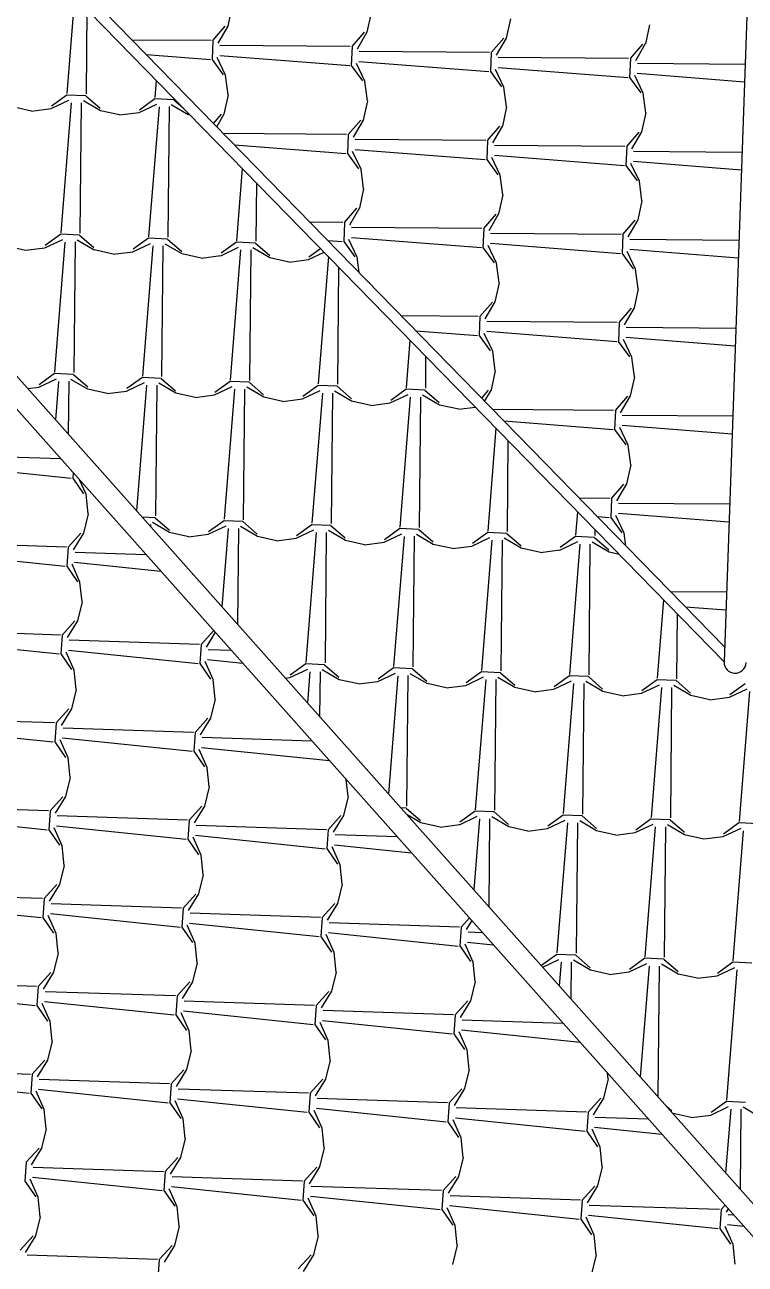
# Model space of a CAD drawing. Extents: x 1037 to 14540, y 1034 to 18285.
# Drawn here: x 6215.4 to 6411.9, y 1731.7 to 2069.5 of the extents above; entities that cross this region are included whole.
import ezdxf

# ---------------------------------------------------------------- set-up
doc = ezdxf.new("R2010")
doc.units = 0
doc.header["$LTSCALE"] = 100
doc.header["$MEASUREMENT"] = 0
doc.layers.get('0').update_dxf_attribs({"color": 240, "linetype": 'CONTINUOUS'})
doc.layers.add('proiezioni', color=252, linetype='CONTINUOUS')
doc.layers.add('retini copertura', color=32, linetype='CONTINUOUS')

# ---------------------------------------------------------------- blocks, each defined once
blk = doc.blocks.new('*X1851')
at = {"color": 0}
for p, q in [((8.5345, 19.51), (8.8579, 19.4993)), ((8.5328, 19.4824), (8.8866, 19.4458)), ((8.8921, 19.4609), (8.8911, 19.4459)), ((8.8911, 19.4459), (8.9204, 19.4033)), ((8.927, 19.402), (8.9095, 19.4414)), ((8.9327, 19.3487), (8.927, 19.402)), ((8.9327, 19.3487), (8.9198, 19.2966)), ((8.8783, 19.258), (8.9131, 19.2963)), ((8.9198, 19.2966), (8.8916, 19.251)), ((8.5182, 19.2706), (8.8737, 19.2588)), ((8.8783, 19.258), (8.8748, 19.2064)), ((8.5164, 19.243), (8.8703, 19.2063)), ((8.8973, 19.2447), (9.0904, 19.2383)), ((8.8748, 19.2065), (8.9041, 19.1638)), ((8.9106, 19.1626), (8.8889, 19.2116)), ((8.8955, 19.2171), (9.131, 19.1927)), ((8.9163, 19.1093), (8.9106, 19.1626)), ((8.9163, 19.1092), (8.9035, 19.0572)), ((8.862, 19.0186), (8.8968, 19.0569)), ((8.9034, 19.0572), (8.8752, 19.0116)), ((8.5019, 19.0311), (8.8574, 19.0194)), ((8.862, 19.0186), (8.8585, 18.967)), ((9.2411, 18.9927), (9.2755, 19.0305)), ((9.2794, 19.0262), (9.2544, 18.9857)), ((8.5001, 19.0035), (8.8539, 18.9669)), ((8.881, 19.0053), (9.2365, 18.9935)), ((9.2411, 18.9927), (9.2376, 18.9411)), ((8.8585, 18.967), (8.8877, 18.9244)), ((8.8943, 18.9231), (8.8725, 18.9722)), ((8.8792, 18.9777), (9.2331, 18.941)), ((9.2583, 18.9518), (9.3544, 18.9419)), ((9.2601, 18.9794), (9.3228, 18.9773)), ((8.9, 18.8698), (8.8943, 18.9231)), ((9.2376, 18.9412), (9.2668, 18.8985)), ((9.2734, 18.8973), (9.2517, 18.9463)), ((9.2791, 18.844), (9.2734, 18.8973)), ((8.9, 18.8698), (8.8871, 18.8177)), ((8.8456, 18.7792), (8.8804, 18.8174)), ((8.8871, 18.8178), (8.8589, 18.7721)), ((9.2791, 18.8439), (9.2663, 18.7919)), ((8.4855, 18.7917), (8.8411, 18.7799)), ((9.2248, 18.7533), (9.2596, 18.7916)), ((9.2662, 18.7919), (9.238, 18.7463)), ((8.4838, 18.7641), (8.8376, 18.7275)), ((8.8456, 18.7792), (8.8421, 18.7276)), ((8.8646, 18.7658), (9.2202, 18.7541)), ((9.2248, 18.7533), (9.2212, 18.7017)), ((8.8421, 18.7276), (8.8714, 18.6849)), ((8.878, 18.6837), (8.8562, 18.7327)), ((8.8629, 18.7382), (9.2167, 18.7016)), ((9.2438, 18.74), (9.5431, 18.7301)), ((8.8837, 18.6304), (8.878, 18.6837)), ((9.2212, 18.7017), (9.2505, 18.6591)), ((9.2571, 18.6578), (9.2353, 18.7069)), ((9.242, 18.7124), (9.591, 18.6762)), ((9.2628, 18.6045), (9.2571, 18.6578)), ((8.8837, 18.6304), (8.8708, 18.5783)), ((9.6419, 18.5787), (9.637, 18.6246)), ((8.8708, 18.5783), (8.8426, 18.5327)), ((9.2628, 18.6045), (9.2499, 18.5524)), ((9.6419, 18.5786), (9.629, 18.5266)), ((8.4692, 18.5522), (8.8247, 18.5405)), ((8.8293, 18.5397), (8.8641, 18.578)), ((9.2084, 18.5139), (9.2432, 18.5521)), ((9.2499, 18.5525), (9.2217, 18.5068)), ((8.4675, 18.5247), (8.8213, 18.488)), ((8.8293, 18.5397), (8.8258, 18.4881)), ((8.8483, 18.5264), (9.2038, 18.5146)), ((9.2084, 18.5139), (9.2049, 18.4623)), ((9.5876, 18.488), (9.6223, 18.5263)), ((9.629, 18.5266), (9.6008, 18.481)), ((8.8258, 18.4881), (8.8551, 18.4455)), ((8.8616, 18.4443), (8.8399, 18.4933)), ((8.8466, 18.4988), (9.2004, 18.4622)), ((9.2274, 18.5005), (9.583, 18.4888)), ((9.5876, 18.488), (9.584, 18.4364)), ((8.8673, 18.3909), (8.8617, 18.4443)), ((9.2049, 18.4623), (9.2342, 18.4196)), ((9.2408, 18.4184), (9.219, 18.4674)), ((9.2257, 18.4729), (9.5795, 18.4363)), ((9.6048, 18.4471), (9.8145, 18.4254)), ((9.6065, 18.4747), (9.7756, 18.4691)), ((9.2465, 18.3651), (9.2408, 18.4184)), ((9.584, 18.4364), (9.6133, 18.3938)), ((9.6199, 18.3925), (9.5981, 18.4416)), ((8.8673, 18.3909), (8.8545, 18.3388)), ((9.6256, 18.3392), (9.6199, 18.3925)), ((9.2465, 18.3651), (9.2336, 18.313)), ((8.4528, 18.3128), (8.8084, 18.3011)), ((8.813, 18.3003), (8.8478, 18.3385)), ((8.8544, 18.3389), (8.8262, 18.2932)), ((9.1921, 18.2744), (9.2269, 18.3127)), ((9.2336, 18.313), (9.2054, 18.2674)), ((9.6256, 18.3392), (9.6127, 18.2871)), ((8.4511, 18.2852), (8.805, 18.2486)), ((8.813, 18.3003), (8.8095, 18.2487)), ((8.832, 18.2869), (9.1875, 18.2752)), ((9.1921, 18.2744), (9.1886, 18.2228)), ((9.5712, 18.2486), (9.606, 18.2868)), ((9.6127, 18.2872), (9.5845, 18.2415)), ((8.8095, 18.2487), (8.8387, 18.206)), ((8.8453, 18.2048), (8.8236, 18.2538)), ((8.8302, 18.2594), (9.1841, 18.2227)), ((9.2111, 18.2611), (9.5666, 18.2493)), ((9.5712, 18.2486), (9.5677, 18.197)), ((9.9503, 18.2227), (9.9729, 18.2475)), ((9.979, 18.2406), (9.9636, 18.2157)), ((9.1886, 18.2228), (9.2179, 18.1802)), ((9.2244, 18.179), (9.2027, 18.228)), ((9.2094, 18.2335), (9.5632, 18.1969)), ((9.5885, 18.2076), (9.9423, 18.171)), ((9.5902, 18.2352), (9.9457, 18.2235)), ((9.9503, 18.2227), (9.9468, 18.1711)), ((9.9693, 18.2094), (10.008, 18.2081)), ((8.851, 18.1515), (8.8453, 18.2048)), ((9.2301, 18.1256), (9.2244, 18.179)), ((9.5677, 18.197), (9.597, 18.1543)), ((9.6035, 18.1531), (9.5818, 18.2021)), ((9.9827, 18.1272), (9.9609, 18.1763)), ((9.9676, 18.1818), (10.038, 18.1745)), ((8.851, 18.1515), (8.8381, 18.0994)), ((9.6092, 18.0998), (9.6036, 18.1531)), ((9.9468, 18.1711), (9.9761, 18.1285)), ((9.2301, 18.1256), (9.2173, 18.0735)), ((9.9884, 18.0739), (9.9827, 18.1272)), ((8.4365, 18.0734), (8.792, 18.0616)), ((8.7967, 18.0608), (8.8314, 18.0991)), ((8.8381, 18.0994), (8.8099, 18.0538)), ((9.1758, 18.035), (9.2106, 18.0732)), ((9.2172, 18.0736), (9.189, 18.0279)), ((9.6092, 18.0998), (9.5964, 18.0477)), ((9.9884, 18.0739), (9.9755, 18.0218)), ((8.4348, 18.0458), (8.7886, 18.0091)), ((8.7967, 18.0608), (8.7931, 18.0092)), ((8.8156, 18.0475), (9.1712, 18.0358)), ((9.5549, 18.0091), (9.5897, 18.0474)), ((9.5964, 18.0477), (9.5682, 18.0021)), ((8.7931, 18.0092), (8.8224, 17.9666)), ((8.829, 17.9654), (8.8072, 18.0144)), ((8.8139, 18.0199), (9.1678, 17.9833)), ((9.1758, 18.035), (9.1723, 17.9834)), ((9.1947, 18.0216), (9.5503, 18.0099)), ((9.5549, 18.0091), (9.5514, 17.9575)), ((9.934, 17.9833), (9.9688, 18.0215)), ((9.9755, 18.0219), (9.9473, 17.9762)), ((9.1723, 17.9834), (9.2015, 17.9407)), ((9.2081, 17.9395), (9.1863, 17.9885)), ((9.193, 17.9941), (9.5469, 17.9574)), ((9.5739, 17.9958), (9.9294, 17.984)), ((9.934, 17.9833), (9.9305, 17.9317)), ((8.8347, 17.912), (8.829, 17.9654)), ((9.2138, 17.8862), (9.2081, 17.9395)), ((9.5514, 17.9575), (9.5806, 17.9149)), ((9.5872, 17.9137), (9.5655, 17.9627)), ((9.5722, 17.9682), (9.926, 17.9316)), ((9.9663, 17.8878), (9.9446, 17.9368)), ((9.9513, 17.9423), (10.2746, 17.9089)), ((9.953, 17.9699), (10.2283, 17.9608)), ((8.8347, 17.912), (8.8218, 17.86)), ((9.5929, 17.8603), (9.5872, 17.9137)), ((9.9305, 17.9317), (9.9598, 17.889)), ((9.2138, 17.8862), (9.2009, 17.8341)), ((9.972, 17.8345), (9.9664, 17.8878)), ((8.7803, 17.8214), (8.8151, 17.8597)), ((8.8218, 17.86), (8.7936, 17.8144)), ((9.5929, 17.8603), (9.5801, 17.8082)), ((8.4185, 17.8063), (8.7723, 17.7697)), ((8.4202, 17.8339), (8.7757, 17.8222)), ((8.7803, 17.8214), (8.7768, 17.7698)), ((8.7993, 17.8081), (9.1548, 17.7963)), ((9.1594, 17.7955), (9.1942, 17.8338)), ((9.2009, 17.8341), (9.1727, 17.7885)), ((9.5386, 17.7697), (9.5734, 17.8079)), ((9.58, 17.8083), (9.5518, 17.7626)), ((9.972, 17.8345), (9.9592, 17.7824)), ((10.3512, 17.8086), (10.3383, 17.7565)), ((10.3512, 17.8086), (10.3494, 17.8248)), ((8.7768, 17.7698), (8.8061, 17.7271)), ((8.8126, 17.7259), (8.7909, 17.775)), ((8.7976, 17.7805), (9.1514, 17.7438)), ((9.1594, 17.7955), (9.1559, 17.7439)), ((9.1784, 17.7822), (9.5339, 17.7705)), ((9.5386, 17.7697), (9.535, 17.7181)), ((9.9177, 17.7438), (9.9525, 17.7821)), ((9.9591, 17.7824), (9.9309, 17.7368)), ((9.1559, 17.7439), (9.1852, 17.7013)), ((9.1918, 17.7001), (9.17, 17.7491)), ((9.1767, 17.7546), (9.5306, 17.718)), ((9.5575, 17.7563), (9.9131, 17.7446)), ((9.9177, 17.7438), (9.9142, 17.6922)), ((10.2968, 17.718), (10.3316, 17.7562)), ((10.3383, 17.7566), (10.3101, 17.7109)), ((8.8183, 17.6726), (8.8127, 17.7259)), ((9.1975, 17.6467), (9.1918, 17.7001)), ((9.535, 17.7181), (9.5643, 17.6754)), ((9.5709, 17.6742), (9.5491, 17.7232)), ((9.5558, 17.7288), (9.9097, 17.6921)), ((9.935, 17.7029), (10.2888, 17.6663)), ((9.9366, 17.7305), (10.2922, 17.7187)), ((10.2968, 17.718), (10.2933, 17.6664)), ((10.3158, 17.7046), (10.4608, 17.6998)), ((8.8183, 17.6726), (8.8055, 17.6205)), ((9.5766, 17.6209), (9.5709, 17.6742)), ((9.9142, 17.6922), (9.9434, 17.6496)), ((9.95, 17.6484), (9.9282, 17.6974)), ((10.2933, 17.6664), (10.3225, 17.6237)), ((10.3291, 17.6225), (10.3074, 17.6715)), ((10.3141, 17.677), (10.498, 17.658)), ((9.1975, 17.6467), (9.1846, 17.5947)), ((9.9557, 17.595), (9.95, 17.6484)), ((8.764, 17.5819), (8.7988, 17.6202)), ((8.8055, 17.6205), (8.7773, 17.5749)), ((9.5766, 17.6209), (9.5637, 17.5688)), ((10.3348, 17.5692), (10.3291, 17.6225)), ((8.764, 17.5819), (8.7605, 17.5303)), ((8.783, 17.5686), (9.1385, 17.5569)), ((9.1431, 17.5561), (9.1779, 17.5944)), ((9.1846, 17.5947), (9.1564, 17.5491)), ((9.5222, 17.5302), (9.557, 17.5685)), ((9.5637, 17.5688), (9.5355, 17.5232)), ((9.9557, 17.595), (9.9428, 17.5429)), ((10.3348, 17.5692), (10.322, 17.5171)), ((8.7963, 17.4865), (8.7746, 17.5355)), ((8.7813, 17.541), (9.1351, 17.5044)), ((9.1431, 17.5561), (9.1396, 17.5045)), ((9.1621, 17.5428), (9.5176, 17.531)), ((9.9014, 17.5044), (9.9361, 17.5426)), ((9.9428, 17.543), (9.9146, 17.4973)), ((8.7605, 17.5303), (8.7897, 17.4877)), ((9.1396, 17.5045), (9.1689, 17.4618)), ((9.1754, 17.4606), (9.1537, 17.5097)), ((9.1604, 17.5152), (9.5142, 17.4785)), ((9.5222, 17.5302), (9.5187, 17.4786)), ((9.5412, 17.5169), (9.8967, 17.5052)), ((9.9013, 17.5044), (9.8978, 17.4528)), ((10.2805, 17.4785), (10.3153, 17.5168)), ((10.3219, 17.5171), (10.2937, 17.4715)), ((8.802, 17.4332), (8.7963, 17.4865)), ((9.5187, 17.4786), (9.548, 17.436)), ((9.5545, 17.4348), (9.5328, 17.4838)), ((9.5395, 17.4893), (9.8934, 17.4527)), ((9.9186, 17.4635), (10.2725, 17.4268)), ((9.9203, 17.491), (10.2758, 17.4793)), ((10.2805, 17.4785), (10.2769, 17.4269)), ((10.2994, 17.4652), (10.655, 17.4534)), ((10.6596, 17.4526), (10.6704, 17.4645)), ((8.802, 17.4331), (8.7891, 17.3811)), ((9.1811, 17.4073), (9.1754, 17.4606)), ((9.5602, 17.3814), (9.5546, 17.4348)), ((9.8978, 17.4528), (9.9271, 17.4101)), ((9.9337, 17.4089), (9.9119, 17.4579)), ((10.3128, 17.3831), (10.291, 17.4321)), ((10.2977, 17.4376), (10.6516, 17.401)), ((10.6596, 17.4527), (10.6561, 17.4011)), ((10.6787, 17.4551), (10.6728, 17.4456)), ((10.6785, 17.4393), (10.6932, 17.4388)), ((9.1811, 17.4073), (9.1683, 17.3552)), ((9.9394, 17.3556), (9.9337, 17.4089)), ((10.2769, 17.4269), (10.3062, 17.3843)), ((10.6561, 17.4011), (10.6853, 17.3584)), ((10.6919, 17.3572), (10.6702, 17.4062)), ((10.6769, 17.4117), (10.7215, 17.4071)), ((8.7477, 17.3425), (8.7825, 17.3808)), ((8.7891, 17.3811), (8.7609, 17.3355)), ((9.5603, 17.3814), (9.5474, 17.3294)), ((10.3185, 17.3297), (10.3128, 17.3831)), ((8.7666, 17.3292), (9.1222, 17.3174)), ((9.1268, 17.3166), (9.1616, 17.3549)), ((9.1682, 17.3552), (9.14, 17.3096)), ((9.5059, 17.2908), (9.5407, 17.329)), ((9.5474, 17.3294), (9.5192, 17.2838)), ((9.9394, 17.3556), (9.9265, 17.3035)), ((10.3185, 17.3297), (10.3056, 17.2776)), ((10.6976, 17.3039), (10.6919, 17.3572)), ((9.1268, 17.3166), (9.1233, 17.265))]:
    blk.add_line(p, q, dxfattribs=at)
blk = doc.blocks.new('*X1854')
at = {"color": 0}
for p, q in [((8.896, 20.7578), (8.8749, 20.4942)), ((8.9297, 20.7233), (8.9275, 20.4933)), ((9.1184, 20.5302), (9.1147, 20.4835)), ((8.8319, 20.4535), (8.8804, 20.4764)), ((8.8749, 20.4903), (8.8329, 20.4601)), ((8.9266, 20.488), (8.8749, 20.4903)), ((8.9661, 20.4474), (8.9199, 20.4746)), ((8.9265, 20.488), (8.9656, 20.4541)), ((9.1146, 20.4796), (9.0727, 20.4494)), ((9.1663, 20.4773), (9.1147, 20.4796)), ((9.1663, 20.4773), (9.1918, 20.4552)), ((8.7787, 20.4466), (8.7264, 20.4582)), ((8.7787, 20.4466), (8.8319, 20.4535)), ((8.8863, 20.4692), (8.8579, 20.1146)), ((8.914, 20.4694), (8.9105, 20.1136)), ((9.0185, 20.4358), (8.9661, 20.4475)), ((9.0185, 20.4359), (9.0717, 20.4428)), ((9.0717, 20.4427), (9.1202, 20.4656)), ((9.1261, 20.4585), (9.0977, 20.1039)), ((9.1537, 20.4586), (9.1503, 20.1029)), ((9.2059, 20.4367), (9.1596, 20.4639)), ((9.2109, 20.4356), (9.2059, 20.4368)), ((9.3532, 20.29), (9.3375, 20.0931)), ((9.3916, 20.2507), (9.3901, 20.0922)), ((8.8579, 20.1107), (8.8159, 20.0805)), ((8.9096, 20.1084), (8.8579, 20.1107)), ((8.9096, 20.1084), (8.9486, 20.0745)), ((9.0976, 20.1), (9.0557, 20.0697)), ((9.1493, 20.0977), (9.0977, 20.1)), ((8.7617, 20.0669), (8.7094, 20.0786)), ((8.7617, 20.067), (8.8149, 20.0739)), ((8.815, 20.0739), (8.8635, 20.0967)), ((8.8693, 20.0896), (8.841, 19.735)), ((8.897, 20.0897), (8.8936, 19.734)), ((8.9492, 20.0678), (8.9029, 20.095)), ((9.0015, 20.0562), (8.9491, 20.0679)), ((9.0547, 20.0631), (9.1032, 20.086)), ((9.1091, 20.0788), (9.0807, 19.7242)), ((9.1367, 20.079), (9.1333, 19.7233)), ((9.1889, 20.0571), (9.1427, 20.0842)), ((9.1493, 20.0976), (9.1884, 20.0638)), ((9.2945, 20.0524), (9.343, 20.0753)), ((9.3374, 20.0893), (9.2955, 20.059)), ((9.3488, 20.0681), (9.3205, 19.7135)), ((9.3891, 20.0869), (9.3374, 20.0892)), ((9.3765, 20.0683), (9.3731, 19.7126)), ((9.4287, 20.0464), (9.3824, 20.0735)), ((9.3891, 20.0869), (9.4282, 20.053)), ((9.567, 20.0712), (9.5352, 20.0483)), ((9.0015, 20.0563), (9.0547, 20.0632)), ((9.2412, 20.0455), (9.1889, 20.0571)), ((9.2412, 20.0455), (9.2944, 20.0525)), ((9.481, 20.0348), (9.4287, 20.0464)), ((9.481, 20.0348), (9.5342, 20.0417)), ((9.5342, 20.0417), (9.5764, 20.0616)), ((9.588, 20.0498), (9.5602, 19.7028)), ((9.6159, 20.0212), (9.6128, 19.7018)), ((9.8104, 19.8222), (9.8, 19.6921)), ((9.8534, 19.7781), (9.8526, 19.6911)), ((8.8409, 19.7311), (8.799, 19.7008)), ((8.8926, 19.7288), (8.8409, 19.7311)), ((8.8926, 19.7287), (8.9317, 19.6949)), ((8.768, 19.6904), (8.7979, 19.6943)), ((8.798, 19.6942), (8.8465, 19.7171)), ((8.8523, 19.7099), (8.8439, 19.6052)), ((8.88, 19.7101), (8.8786, 19.5663)), ((8.9322, 19.6882), (8.8859, 19.7153)), ((9.0377, 19.6835), (9.0862, 19.7064)), ((9.0807, 19.7204), (9.0387, 19.6901)), ((9.0921, 19.6992), (9.0647, 19.3573)), ((9.1324, 19.718), (9.0807, 19.7204)), ((9.1198, 19.6994), (9.1163, 19.3437)), ((9.1719, 19.6775), (9.1257, 19.7046)), ((9.1323, 19.718), (9.1714, 19.6841)), ((9.2775, 19.6728), (9.326, 19.6957)), ((9.3204, 19.7097), (9.2785, 19.6794)), ((9.3721, 19.7073), (9.3205, 19.7096)), ((9.4117, 19.6668), (9.3654, 19.6939)), ((9.3721, 19.7073), (9.4112, 19.6734)), ((9.5602, 19.6989), (9.5182, 19.6687)), ((9.6119, 19.6966), (9.5602, 19.6989)), ((9.6119, 19.6966), (9.6509, 19.6627)), ((8.9845, 19.6766), (8.9321, 19.6882)), ((8.9845, 19.6767), (9.0377, 19.6836)), ((9.2243, 19.6659), (9.1719, 19.6775)), ((9.2243, 19.6659), (9.2774, 19.6728)), ((9.3318, 19.6885), (9.3035, 19.3339)), ((9.3595, 19.6886), (9.3561, 19.3329)), ((9.464, 19.6551), (9.4117, 19.6668)), ((9.464, 19.6552), (9.5172, 19.6621)), ((9.5173, 19.6621), (9.5658, 19.6849)), ((9.5716, 19.6778), (9.5432, 19.3232)), ((9.5993, 19.6779), (9.5958, 19.3222)), ((9.6515, 19.656), (9.6052, 19.6832)), ((9.757, 19.6513), (9.8055, 19.6742)), ((9.7999, 19.6882), (9.758, 19.6579)), ((9.8114, 19.667), (9.783, 19.3124)), ((9.8516, 19.6859), (9.8, 19.6882)), ((9.839, 19.6672), (9.8356, 19.3115)), ((9.8912, 19.6453), (9.8449, 19.6724)), ((9.8516, 19.6858), (9.8907, 19.652)), ((9.7038, 19.6444), (9.6514, 19.6561)), ((9.7038, 19.6445), (9.757, 19.6514)), ((9.9435, 19.6337), (9.8912, 19.6453)), ((9.9435, 19.6337), (9.9888, 19.6396)), ((10.0452, 19.5819), (10.0228, 19.3017)), ((10.0777, 19.5486), (10.0754, 19.3007)), ((9.1154, 19.3384), (9.0802, 19.34)), ((9.155, 19.2979), (9.1087, 19.325)), ((9.1154, 19.3384), (9.1544, 19.3045)), ((9.3034, 19.33), (9.2615, 19.2998)), ((9.3551, 19.3277), (9.3035, 19.33)), ((9.3551, 19.3277), (9.3942, 19.2938)), ((10.2676, 19.3543), (10.2625, 19.291)), ((9.1028, 19.3198), (9.1027, 19.3147)), ((9.2073, 19.2862), (9.1549, 19.2979)), ((9.2073, 19.2863), (9.2605, 19.2932)), ((9.2605, 19.2932), (9.309, 19.316)), ((9.3149, 19.3089), (9.2978, 19.0956)), ((9.3425, 19.309), (9.34, 19.0483)), ((9.3947, 19.2871), (9.3484, 19.3143)), ((9.5003, 19.2824), (9.5488, 19.3053)), ((9.5432, 19.3193), (9.5013, 19.289)), ((9.5546, 19.2981), (9.5263, 18.9435)), ((9.5949, 19.317), (9.5432, 19.3193)), ((9.5823, 19.2983), (9.5789, 18.9426)), ((9.6345, 19.2764), (9.5882, 19.3035)), ((9.5949, 19.3169), (9.6339, 19.2831)), ((9.74, 19.2717), (9.7885, 19.2946)), ((9.783, 19.3086), (9.741, 19.2783)), ((9.7944, 19.2874), (9.766, 18.9328)), ((9.8347, 19.3062), (9.783, 19.3085)), ((9.822, 19.2876), (9.8186, 18.9318)), ((9.8742, 19.2657), (9.828, 19.2928)), ((9.8346, 19.3062), (9.8737, 19.2723)), ((10.0227, 19.2978), (9.9808, 19.2676)), ((10.0744, 19.2955), (10.0227, 19.2978)), ((10.0744, 19.2955), (10.1135, 19.2616)), ((10.3153, 19.3055), (10.3151, 19.29)), ((9.447, 19.2755), (9.3947, 19.2872)), ((9.447, 19.2756), (9.5002, 19.2825)), ((9.6868, 19.2648), (9.6344, 19.2764)), ((9.6868, 19.2648), (9.74, 19.2718)), ((9.9266, 19.2541), (9.8742, 19.2657)), ((9.9266, 19.2541), (9.9797, 19.261)), ((9.9798, 19.261), (10.0283, 19.2839)), ((10.0341, 19.2767), (10.0058, 18.9221)), ((10.0618, 19.2768), (10.0584, 18.9211)), ((10.114, 19.255), (10.0677, 19.2821)), ((10.1663, 19.2433), (10.114, 19.255)), ((10.2195, 19.2502), (10.2681, 19.2731)), ((10.2625, 19.2871), (10.2205, 19.2569)), ((10.2739, 19.266), (10.2455, 18.9114)), ((10.3142, 19.2848), (10.2625, 19.2871)), ((10.3016, 19.2661), (10.2981, 18.9104)), ((10.3538, 19.2442), (10.3075, 19.2714)), ((10.3142, 19.2848), (10.3532, 19.2509)), ((10.1663, 19.2434), (10.2195, 19.2503)), ((10.3811, 19.2382), (10.3537, 19.2443)), ((10.5024, 19.1141), (10.4853, 18.9007)), ((10.5396, 19.076), (10.5379, 18.8996)), ((9.4833, 18.9028), (9.5318, 18.9257)), ((9.5262, 18.9397), (9.4843, 18.9094)), ((9.5779, 18.9373), (9.5262, 18.9397)), ((9.5376, 18.9185), (9.5309, 18.834)), ((9.5653, 18.9187), (9.5641, 18.7967)), ((9.6175, 18.8968), (9.5712, 18.9239)), ((9.5779, 18.9373), (9.617, 18.9034)), ((9.766, 18.929), (9.724, 18.8987)), ((9.8177, 18.9266), (9.766, 18.9289)), ((9.8176, 18.9266), (9.8567, 18.8927)), ((10.0057, 18.9182), (9.9638, 18.888)), ((10.0574, 18.9159), (10.0058, 18.9182)), ((10.0574, 18.9159), (10.0965, 18.882)), ((9.4709, 18.9013), (9.4832, 18.9029)), ((9.6698, 18.8852), (9.6175, 18.8968)), ((9.6698, 18.8852), (9.723, 18.8921)), ((9.723, 18.8921), (9.7715, 18.915)), ((9.7774, 18.9078), (9.7517, 18.5861)), ((9.8051, 18.9079), (9.8016, 18.5522)), ((9.8572, 18.8861), (9.811, 18.9132)), ((9.9096, 18.8744), (9.8572, 18.8861)), ((9.9628, 18.8814), (10.0113, 18.9042)), ((10.0171, 18.8971), (9.9888, 18.5425)), ((10.0448, 18.8972), (10.0414, 18.5415)), ((10.097, 18.8753), (10.0507, 18.9025)), ((10.2026, 18.8706), (10.2511, 18.8935)), ((10.2455, 18.9075), (10.2036, 18.8772)), ((10.2569, 18.8864), (10.2285, 18.5318)), ((10.2972, 18.9052), (10.2455, 18.9075)), ((10.2846, 18.8865), (10.2811, 18.5308)), ((10.3368, 18.8646), (10.2905, 18.8917)), ((10.2972, 18.9051), (10.3362, 18.8713)), ((10.4423, 18.8599), (10.4908, 18.8828)), ((10.4853, 18.8968), (10.4433, 18.8665)), ((10.5369, 18.8944), (10.4853, 18.8967)), ((10.5369, 18.8944), (10.576, 18.8605)), ((10.725, 18.886), (10.6831, 18.8558)), ((9.9096, 18.8745), (9.9628, 18.8814)), ((10.1493, 18.8637), (10.097, 18.8754)), ((10.1493, 18.8638), (10.2025, 18.8707)), ((10.3891, 18.853), (10.3367, 18.8646)), ((10.3891, 18.853), (10.4423, 18.86)), ((10.4967, 18.8756), (10.4683, 18.521)), ((10.5243, 18.8757), (10.5209, 18.52)), ((10.5765, 18.8539), (10.5303, 18.881)), ((10.6288, 18.8423), (10.5765, 18.8539)), ((10.6288, 18.8423), (10.682, 18.8492)), ((10.6821, 18.8492), (10.7306, 18.8721)), ((10.7364, 18.8649), (10.7081, 18.5103)), ((9.8007, 18.547), (9.7859, 18.5477)), ((9.8007, 18.547), (9.8397, 18.5131)), ((9.8403, 18.5064), (9.8034, 18.5281)), ((9.9458, 18.5017), (9.9943, 18.5246)), ((9.9888, 18.5386), (9.9468, 18.5083)), ((10.0002, 18.5175), (9.9847, 18.3245)), ((10.0404, 18.5363), (9.9888, 18.5386)), ((10.0278, 18.5176), (10.0255, 18.2787)), ((10.08, 18.4957), (10.0338, 18.5228)), ((10.0404, 18.5363), (10.0795, 18.5024)), ((10.1856, 18.491), (10.2341, 18.5139)), ((10.2285, 18.5279), (10.1866, 18.4976)), ((10.2802, 18.5255), (10.2285, 18.5279)), ((10.3198, 18.485), (10.2735, 18.5121)), ((10.2802, 18.5255), (10.3193, 18.4916)), ((10.4683, 18.5172), (10.4263, 18.4869)), ((10.52, 18.5148), (10.4683, 18.5171)), ((10.5199, 18.5148), (10.559, 18.4809)), ((9.8926, 18.4948), (9.8402, 18.5065)), ((9.8926, 18.4949), (9.9458, 18.5018)), ((10.1323, 18.4841), (10.08, 18.4957)), ((10.1323, 18.4841), (10.1855, 18.4911)), ((10.2399, 18.5067), (10.2116, 18.1521)), ((10.2676, 18.5069), (10.2642, 18.1511)), ((10.3721, 18.4734), (10.3197, 18.485)), ((10.3721, 18.4734), (10.4253, 18.4803)), ((10.4253, 18.4803), (10.4738, 18.5032)), ((10.4797, 18.496), (10.4513, 18.1414)), ((10.5073, 18.4961), (10.5039, 18.1404)), ((10.5595, 18.4743), (10.5133, 18.5014)), ((10.6651, 18.4696), (10.7136, 18.4924)), ((10.708, 18.5064), (10.6661, 18.4762)), ((10.7194, 18.4853), (10.6911, 18.1307)), ((10.7597, 18.5041), (10.7081, 18.5064)), ((10.6119, 18.4626), (10.5595, 18.4743)), ((10.6119, 18.4627), (10.665, 18.4696)), ((10.2115, 18.1483), (10.1696, 18.118)), ((10.2632, 18.1459), (10.2116, 18.1482)), ((10.2632, 18.1459), (10.3023, 18.112)), ((10.1728, 18.1134), (10.2171, 18.1343)), ((10.2229, 18.1271), (10.2178, 18.0628)), ((10.2506, 18.1272), (10.2496, 18.0271)), ((10.3028, 18.1054), (10.2565, 18.1325)), ((10.3551, 18.0937), (10.3028, 18.1054)), ((10.4083, 18.1007), (10.4569, 18.1236)), ((10.4513, 18.1375), (10.4093, 18.1073)), ((10.4627, 18.1164), (10.4386, 17.8149)), ((10.503, 18.1352), (10.4513, 18.1375)), ((10.4904, 18.1165), (10.4869, 17.7608)), ((10.5426, 18.0946), (10.4963, 18.1218)), ((10.503, 18.1352), (10.542, 18.1013)), ((10.6481, 18.0899), (10.6966, 18.1128)), ((10.691, 18.1268), (10.6491, 18.0965)), ((10.7024, 18.1057), (10.6741, 17.7511)), ((10.7427, 18.1245), (10.6911, 18.1268)), ((10.3551, 18.0938), (10.4083, 18.1007)), ((10.5949, 18.083), (10.5425, 18.0947)), ((10.5949, 18.0831), (10.6481, 18.09)), ((10.5102, 17.7345), (10.525, 17.7217)), ((10.6741, 17.7472), (10.6321, 17.7169)), ((10.7258, 17.7448), (10.6741, 17.7472)), ((10.5779, 17.7034), (10.5281, 17.7145)), ((10.5779, 17.7034), (10.6311, 17.7104)), ((10.6311, 17.7103), (10.6796, 17.7332)), ((10.6855, 17.7261), (10.6716, 17.5533)), ((10.7131, 17.7262), (10.711, 17.5091)), ((10.7653, 17.7043), (10.7191, 17.7314))]:
    blk.add_line(p, q, dxfattribs=at)
blk = doc.blocks.new('*X1855')
at = {"color": 0}
for p, q in [((9.3251, 20.7306), (9.3136, 20.6782)), ((9.7048, 20.7143), (9.6932, 20.6619)), ((9.2731, 20.6386), (9.3069, 20.6777)), ((9.3136, 20.6782), (9.2865, 20.6319)), ((10.0844, 20.698), (10.0729, 20.6456)), ((10.4641, 20.6817), (10.4526, 20.6293)), ((9.052, 20.6411), (9.2681, 20.6394)), ((9.2731, 20.6386), (9.2709, 20.5869)), ((9.6528, 20.6223), (9.6866, 20.6614)), ((9.6932, 20.6619), (9.6662, 20.6156)), ((10.0324, 20.606), (10.0662, 20.6451)), ((10.0729, 20.6456), (10.0458, 20.5993)), ((9.292, 20.6259), (9.6478, 20.6231)), ((9.6527, 20.6223), (9.6505, 20.5706)), ((9.6717, 20.6096), (10.0274, 20.6068)), ((10.0324, 20.606), (10.0302, 20.5543)), ((10.4121, 20.5897), (10.4459, 20.6288)), ((10.4525, 20.6293), (10.4255, 20.583)), ((9.0917, 20.6005), (9.2667, 20.5868)), ((9.2709, 20.5869), (9.3012, 20.545)), ((9.3078, 20.544), (9.2848, 20.5924)), ((9.2917, 20.5982), (9.6464, 20.5705)), ((9.6875, 20.5277), (9.6645, 20.5762)), ((9.6714, 20.5819), (10.026, 20.5542)), ((10.0513, 20.5933), (10.4071, 20.5905)), ((10.412, 20.5897), (10.4098, 20.538)), ((10.431, 20.577), (10.7245, 20.5747)), ((9.3148, 20.4908), (9.3078, 20.544)), ((9.6505, 20.5706), (9.6809, 20.5287)), ((10.0302, 20.5543), (10.0605, 20.5124)), ((10.0671, 20.5114), (10.0441, 20.5599)), ((10.051, 20.5656), (10.4057, 20.5379)), ((10.4098, 20.538), (10.4402, 20.4961)), ((10.4468, 20.4951), (10.4238, 20.5436)), ((10.4307, 20.5494), (10.7228, 20.5265)), ((9.6945, 20.4745), (9.6874, 20.5277)), ((10.0741, 20.4582), (10.0671, 20.5114)), ((9.3148, 20.4908), (9.3033, 20.4384)), ((9.6945, 20.4745), (9.683, 20.4221)), ((10.4538, 20.4419), (10.4468, 20.4951)), ((9.275, 20.4129), (9.2966, 20.4379)), ((9.3033, 20.4384), (9.2834, 20.4044)), ((10.0742, 20.4582), (10.0626, 20.4058)), ((10.4538, 20.4419), (10.4423, 20.3895)), ((9.6425, 20.3825), (9.6763, 20.4216)), ((9.6829, 20.4221), (9.6559, 20.3758)), ((10.0221, 20.3662), (10.0559, 20.4053)), ((10.0626, 20.4059), (10.0355, 20.3595)), ((9.3014, 20.386), (9.6375, 20.3833)), ((9.6425, 20.3825), (9.6402, 20.3308)), ((9.6614, 20.3698), (10.0171, 20.367)), ((10.4018, 20.3499), (10.4356, 20.389)), ((10.4422, 20.3896), (10.4152, 20.3432)), ((9.3321, 20.3545), (9.6361, 20.3307)), ((9.6772, 20.2879), (9.6542, 20.3364)), ((9.6611, 20.3422), (10.0158, 20.3145)), ((10.0221, 20.3662), (10.0199, 20.3145)), ((10.041, 20.3535), (10.3968, 20.3507)), ((10.4018, 20.3499), (10.3995, 20.2982)), ((10.4207, 20.3372), (10.7161, 20.3349)), ((9.6402, 20.3308), (9.6706, 20.2889)), ((10.0199, 20.3145), (10.0502, 20.2726)), ((10.0568, 20.2716), (10.0338, 20.3201)), ((10.0408, 20.3259), (10.3954, 20.2982)), ((10.4365, 20.2553), (10.4135, 20.3038)), ((10.4204, 20.3096), (10.7144, 20.2866)), ((9.6842, 20.2347), (9.6772, 20.2879)), ((10.0638, 20.2184), (10.0568, 20.2716)), ((10.3995, 20.2982), (10.4299, 20.2563)), ((9.6842, 20.2347), (9.6727, 20.1823)), ((10.4435, 20.2021), (10.4365, 20.2553)), ((10.0639, 20.2184), (10.0523, 20.166)), ((10.4435, 20.2021), (10.432, 20.1497)), ((9.6322, 20.1427), (9.666, 20.1818)), ((9.6727, 20.1824), (9.6456, 20.136)), ((10.0523, 20.1661), (10.0253, 20.1198)), ((9.5376, 20.1443), (9.6272, 20.1436)), ((9.6322, 20.1427), (9.6299, 20.091)), ((10.0118, 20.1264), (10.0456, 20.1655)), ((10.3915, 20.1101), (10.4253, 20.1493)), ((10.432, 20.1498), (10.4049, 20.1035)), ((9.6508, 20.1024), (10.0055, 20.0747)), ((9.6511, 20.13), (10.0068, 20.1273)), ((10.0118, 20.1264), (10.0096, 20.0748)), ((10.0307, 20.1137), (10.3865, 20.111)), ((10.3915, 20.1101), (10.3892, 20.0585)), ((9.5867, 20.094), (9.6258, 20.091)), ((9.6299, 20.091), (9.6603, 20.0491)), ((9.6669, 20.0481), (9.6439, 20.0966)), ((10.0096, 20.0747), (10.0399, 20.0329)), ((10.0465, 20.0318), (10.0235, 20.0803)), ((10.0305, 20.0861), (10.3851, 20.0584)), ((10.4101, 20.0698), (10.706, 20.0467)), ((10.4104, 20.0975), (10.7077, 20.0951)), ((9.6724, 20.0063), (9.6669, 20.0481)), ((10.0535, 19.9786), (10.0465, 20.0318)), ((10.3892, 20.0585), (10.4196, 20.0166)), ((10.4262, 20.0155), (10.4032, 20.064)), ((10.4332, 19.9623), (10.4262, 20.0155)), ((10.0536, 19.9786), (10.042, 19.9263)), ((10.4332, 19.9623), (10.4217, 19.91)), ((10.0015, 19.8866), (10.0354, 19.9258)), ((10.042, 19.9263), (10.015, 19.88)), ((10.3812, 19.8703), (10.415, 19.9095)), ((10.4217, 19.91), (10.3946, 19.8637)), ((9.7869, 19.8891), (9.9965, 19.8875)), ((10.0015, 19.8866), (9.9993, 19.835)), ((10.0204, 19.874), (10.3762, 19.8712)), ((10.3812, 19.8704), (10.379, 19.8187)), ((9.827, 19.848), (9.9952, 19.8349)), ((9.9993, 19.835), (10.0296, 19.7931)), ((10.0362, 19.7921), (10.0133, 19.8405)), ((10.0202, 19.8463), (10.3748, 19.8186)), ((10.3998, 19.83), (10.6975, 19.8068)), ((10.4001, 19.8577), (10.6992, 19.8553)), ((10.3789, 19.8187), (10.4093, 19.7768)), ((10.4159, 19.7758), (10.3929, 19.8242)), ((10.0432, 19.7389), (10.0362, 19.792)), ((10.4229, 19.7226), (10.4159, 19.7757)), ((10.0433, 19.7389), (10.0317, 19.6865)), ((10.4229, 19.7226), (10.4114, 19.6702)), ((10.0065, 19.6644), (10.0251, 19.686)), ((10.0317, 19.6865), (10.0142, 19.6565)), ((10.3709, 19.6306), (10.4047, 19.6697)), ((10.4114, 19.6702), (10.3843, 19.6239)), ((10.0362, 19.634), (10.3659, 19.6314)), ((10.3709, 19.6306), (10.3687, 19.5789)), ((10.0674, 19.602), (10.3646, 19.5788)), ((10.3898, 19.6179), (10.6908, 19.6155)), ((10.3687, 19.5789), (10.399, 19.537)), ((10.4056, 19.536), (10.3826, 19.5845)), ((10.3896, 19.5902), (10.6891, 19.5668)), ((10.4126, 19.4828), (10.4056, 19.536)), ((10.4127, 19.4828), (10.4011, 19.4304)), ((10.3606, 19.3908), (10.3944, 19.4299)), ((10.4011, 19.4304), (10.374, 19.3841)), ((10.2724, 19.3923), (10.3556, 19.3916)), ((10.3606, 19.3908), (10.3584, 19.3391)), ((10.3795, 19.3781), (10.6824, 19.3758)), ((10.322, 19.3416), (10.3543, 19.3391)), ((10.3584, 19.3391), (10.3887, 19.2972)), ((10.3953, 19.2962), (10.3723, 19.3447)), ((10.3793, 19.3505), (10.6807, 19.3269)), ((10.3998, 19.2619), (10.3953, 19.2962)), ((10.5217, 19.1372), (10.6739, 19.136)), ((10.5624, 19.0956), (10.6722, 19.087))]:
    blk.add_line(p, q, dxfattribs=at)

msp = doc.modelspace()

# ---------------------------------------------------------------- linework, layer by layer
at = {"layer": 'proiezioni'}
for p, q in [((6481.68, 4044.13), (6406.14, 1895.83)), ((5983.17, 2231.97), (6423.54, 1737.58)), ((5978.69, 2227.98), (6416.64, 1736.31)), ((6081.01, 2228.53), (6406.14, 1895.83)), ((6085.26, 2228.48), (6406.28, 1899.98))]:
    msp.add_line(p, q, dxfattribs=at)
msp.add_arc((6409.14, 1895.73), 3, 177.986, 357.986, dxfattribs=at)

# ---------------------------------------------------------------- block references
at = {"layer": 'retini copertura', "xscale": 100, "yscale": 100, "zscale": 100}
for name in ['*X1855', '*X1854', '*X1851']:
    msp.add_blockref(name, (5339.41, 1.3), dxfattribs=at)

doc.saveas('drawing.dxf')
